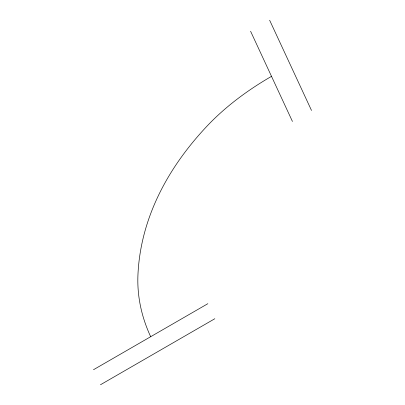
<?xml version="1.0" encoding="UTF-8"?>
<svg xmlns="http://www.w3.org/2000/svg" width="405" height="405" viewBox="0 0 405 405"><rect width="100%" height="100%" fill="white"/><g stroke="black" fill="none" stroke-linecap="round" stroke-linejoin="round"><path stroke-width="0.61" d="M93.499 369.719L207.856 303.694M100.475 384.75L214.832 318.725M269.644 20.25L311.501 110.438M250.584 31.256L292.44 121.444M150.68 336.707A377.242 217.799 0 0 1 137.963 274.443A569.906 329.032 0 0 1 206.575 126.598A377.242 217.799 0 0 1 271.512 76.348"/></g></svg>
